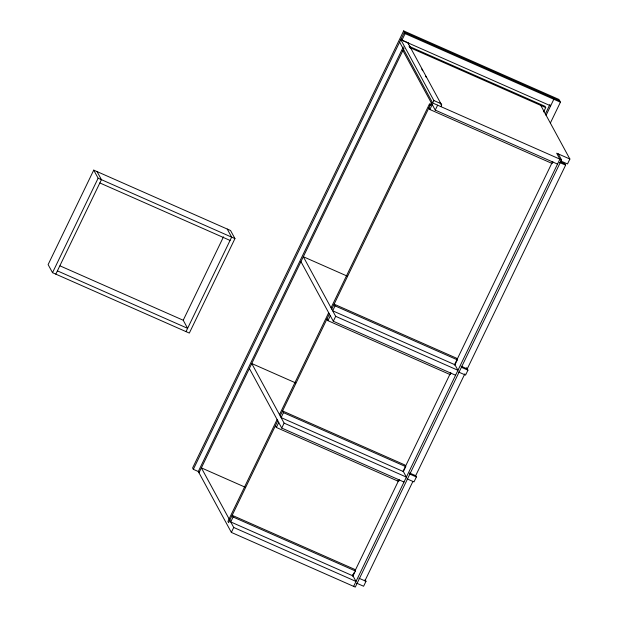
<?xml version="1.0" encoding="UTF-8"?>
<svg xmlns="http://www.w3.org/2000/svg" width="618" height="618" viewBox="0 0 618 618"><rect width="100%" height="100%" fill="white"/><g stroke="black" fill="none" stroke-linecap="round" stroke-linejoin="round"><path stroke-width="0.93" d="M93.735 170.12L48.119 264.597L52.515 272.685L189.324 333.079L234.948 238.602L230.553 230.514L93.735 170.12L98.131 178.208L234.948 238.602M52.515 272.685L98.131 178.208M55.813 274.145L101.437 179.66L97.041 171.572M183.307 320.062L223.484 236.856M186.026 331.619L231.642 237.142L227.246 229.054M550.368 123.044L560.433 102.186L558.958 99.459L403.639 30.9L192.607 467.973L193.341 469.332L199.506 472.052M193.341 469.332L404.373 32.26L559.699 100.827M550.653 105.84L401.939 40.193L405.114 33.627L403.639 30.9M403.315 46.914L198.301 471.526L231.356 532.399L355.28 587.1L561.546 159.884L558.317 153.928M198.996 472.801L404.01 48.189M277.111 419.545L227.918 521.422L228.614 522.697L277.799 420.819M279.49 414.616L328.676 312.739M331.055 307.81L429.433 104.063L431.186 104.836M280.178 415.891L329.371 314.014M331.75 309.085L431.31 102.874M561.546 159.884L432.67 102.997L433.859 100.525L400.804 39.66L407.826 42.758L440.881 103.631A1.383 1.336 -28.5 0 1 441.522 105.408L440.928 106.644M233.11 517.003L230.73 521.932L353.002 575.906L355.381 570.978L354.454 569.278L232.183 515.304L233.11 517.003L355.381 570.978M399.413 479.784L398.618 481.43L276.346 427.455L278.726 422.527M283.484 412.662L281.105 417.598L403.376 471.565L405.756 466.636L404.836 464.937L282.557 410.962L283.484 412.662L405.756 466.636M450.978 372.978L450.19 374.624L327.911 320.649L330.29 315.721M335.056 305.864L332.669 310.792L454.948 364.767L457.328 359.838L456.401 358.131L334.129 304.156L335.056 305.864L457.328 359.838M552.925 161.839L552.129 163.484L429.858 109.51L432.237 104.581M231.356 532.399L233.735 527.471L201.375 467.872L245.369 487.293M404.002 482.032L281.731 428.058L284.11 423.129L251.75 363.531L295.744 382.951M455.574 375.226L333.295 321.252L335.674 316.323L303.322 256.733L347.308 276.146M557.513 164.087L435.242 110.112L437.621 105.184M543.616 111.928L545.717 107.586L545.022 106.304L408.985 46.257M545.3 114.029L549.912 104.481M546.042 115.388L553.828 99.266L553.087 97.907M352.484 576.069L354.16 572.592M355.002 570.862L398.602 480.557M403.214 471.001L450.592 372.886M454.361 365.068L552.469 161.877M353.627 586.374L559.9 159.158L556.663 153.194L569.881 159.035L567.502 163.963L560.449 160.85M364.937 580.781L412.878 481.492M464.86 373.828L415.675 475.698L409.518 472.979M560.526 161.931L564.922 163.87L565.617 165.145L467.239 368.9L461.082 366.18M365.076 579.638L365.987 581.314L363.608 586.243L356.563 583.137M415.458 475.304L416.37 476.98L413.99 481.909L406.938 478.795M466.567 367.664L467.934 370.174L465.555 375.103L458.502 371.99M405.114 33.627L560.433 102.186M409.664 47.524L545.717 107.586M433.859 100.525L440.881 103.631M559.46 162.434L565.617 165.145M99.846 182.951L230.05 240.425M461.77 367.447L467.934 370.174M335.674 316.323L457.953 370.298L454.717 364.342M60.046 265.879L183.222 320.248L187.609 328.336L57.404 270.862M409.317 473.867L416.37 476.98M284.11 423.129L406.381 477.104L403.145 471.14M358.942 578.209L365.987 581.314M233.735 527.471L356.007 581.438L352.384 574.771M540.758 105.392L569.881 159.035M409.386 46.226L410.306 47.918M421.785 69.054L422.704 70.746M425.454 75.821L426.374 77.505M440.147 102.874L441.522 105.408M401.198 38.834L401.939 40.193M399.614 42.124L432.67 102.997M402.882 50.514L435.242 110.112M429.433 104.063L430.12 105.338M428.931 107.802L429.858 109.51M300.943 261.661L333.295 321.252M326.992 318.95L327.911 320.649M398 480.294L398.618 481.43M249.371 368.459L281.731 428.058M275.419 425.748L276.346 427.455M407.826 42.758A1.383 1.336 -28.5 0 1 408.583 44.195"/></g></svg>
